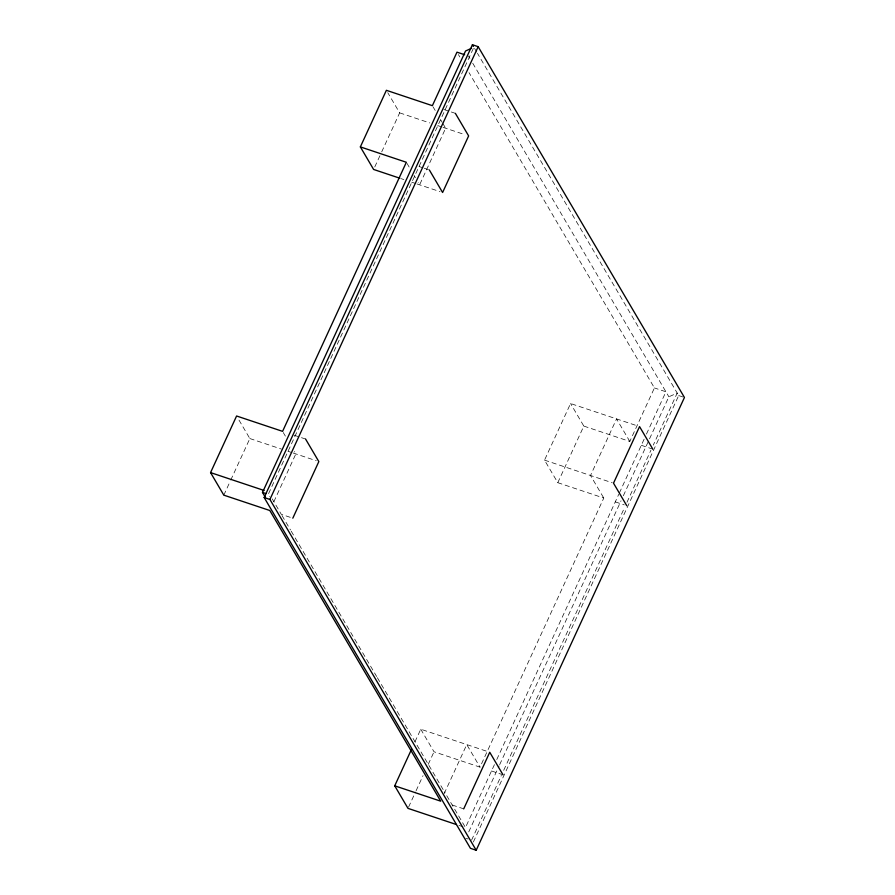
<?xml version="1.0" encoding="UTF-8"?>
<svg xmlns="http://www.w3.org/2000/svg" width="895" height="895" viewBox="0 0 895 895"><rect width="100%" height="100%" fill="white"/><g stroke="black" fill="none" stroke-linecap="round" stroke-linejoin="round"><path stroke-width="0.67" stroke-dasharray="4.47 3.36" d="M223.817 495.148L230.183 481.309M230.765 480.056L249.85 438.55L237.98 418.368M374.77 166.94L381.136 153.112M381.717 151.848L399.651 112.859L387.781 92.688M473.31 48.531L268.243 494.364L269.663 496.77M273.859 501.703L295.842 453.91L294.444 451.539M414.978 741.798L420.762 729.224L487.193 751.408M420.762 729.224L434.019 751.766L480.011 767.138L603.778 498.045L557.786 482.685L544.529 460.131L570.562 403.533L638.269 426.154M408.567 807.111L415.515 792.019M416.085 790.755L423.033 775.663M428.235 764.352L434.019 751.766M557.786 482.685L583.82 426.087L570.562 403.533M444.188 793.63L466.754 744.584L480.011 767.138M583.82 426.087L629.812 441.448L654.424 387.938L469.025 72.629M494.432 764.632L465.478 827.573L444.457 791.806M496.77 759.553L618.747 494.342M619.329 493.078L644.176 439.065M646.458 434.086L665.925 391.786L654.424 387.938M468.745 831.902L499.086 765.941M499.667 764.666L621.029 500.82M623.356 495.74L668.867 396.798L677.224 393.05L653.272 445.128M471.575 840.159L501.368 775.383M503.706 770.304L624.643 507.375M626.981 502.296L650.933 450.219M473.365 841.994L678.69 395.556L477.438 53.275M443.875 109.514L455.376 113.352M399.651 112.859L429.868 122.962M437.756 125.591L441.694 126.911M443.014 127.347L464.807 134.63M419.128 166.537L422.955 167.812M424.23 168.249L429.343 169.949M401.206 178.676L403.835 179.559M411.722 182.188L415.672 183.509M416.981 183.945L440.049 191.653M678.69 395.556L683.288 397.1M641.312 445.296L652.813 449.133M544.529 460.131L612.236 482.752M615.279 501.882L624.218 504.869M294.075 435.205L305.575 439.042M249.85 438.55L281.388 449.077M287.955 451.281L291.904 452.59M293.213 453.038L316.282 460.735M290.248 517.332L281.31 514.345L272.237 498.918M491.512 770.975L503.012 774.813M452.221 805.019L463.722 808.856M458.945 825.391L462.872 826.7M465.825 838.246L468.119 839.007M474.607 48.464L476.722 52.078M468.488 56.005L469.909 58.41M472.739 63.232L668.867 396.798M458.408 54.573L459.817 56.978M433.079 106.863L435.171 110.421M440.754 119.919L442.152 122.291M442.846 123.476L445.643 128.231L419.61 184.817L418.211 182.446M629.812 441.448L616.554 418.894L590.521 475.491L603.778 498.045M407.046 163.461L409.138 167.018M414.027 175.33L415.425 177.702M283.279 432.542L285.371 436.111M282.014 515.554L290.495 529.963M291.199 531.16L376.65 676.497M377.354 677.705L443.741 790.609"/><path stroke-width="1.34" d="M411.51 749.339L394.729 785.821L440.72 801.182L269.809 510.508L223.817 495.148L210.56 472.594L236.593 415.996L282.585 431.356L406.352 162.275L360.361 146.903L386.383 90.305L432.375 105.677L456.987 52.167L464.65 54.729M265.334 497.262L262.492 492.44L465.545 50.993L471.508 48.319M264.17 497.519L472.415 44.75L478.165 46.674L684.44 397.481L476.196 850.25L470.446 848.326L264.17 497.519L269.921 499.444L476.196 850.25M269.921 499.444L478.165 46.674M292.81 518.194L318.833 461.596L305.575 439.042M463.722 808.856L489.744 752.27L503.012 774.813M399.897 178.239L373.618 169.457L360.361 146.903M210.56 472.594L264.126 490.482M262.492 492.44L265.949 493.592M456.338 824.519L407.986 808.364L394.729 785.821M472.415 44.75L473.399 46.417M455.376 113.352L468.633 135.906L442.6 192.503L429.343 169.949M652.813 449.133L639.545 426.579L613.511 483.177L626.78 505.731"/></g></svg>
